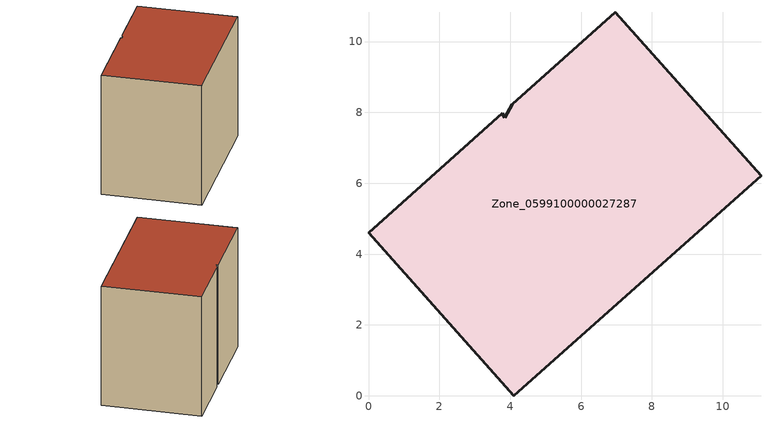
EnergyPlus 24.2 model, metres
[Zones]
Zone_0599100000027287
 floor ground (C_G): 0,4.61 3.77,7.98 3.85,7.84 4.06,8.23 6.97,10.83 11.08,6.22 4.1,0 z0
 wall outside (C_F): 6.97,10.83 4.06,8.23 3.85,7.84 3.77,7.98 0,4.61 4.1,0 11.08,6.22 6.97,10.83 z0:7.96
 roof outside (C_R): 3.77,7.98 0,4.61 4.1,0 11.08,6.22 6.97,10.83 4.06,8.23 3.85,7.84 z7.96
[BUILDING]
Pand.0599100000027287: North Axis=0; Terrain=City; Loads Convergence Tolerance Value=0.04; Temperature Convergence Tolerance Value=0.4; Solar Distribution=FullExterior; Maximum Number of Warmup Days=25; Minimum Number of Warmup Days=1
[Site:Location]
Rotterdam.The.Hague.AP_ZH_NLD Design_Conditions: Latitude=51.96; Longitude=4.45; Time Zone=1; Elevation=-4.5
[SITE:GROUNDTEMPERATURE:BUILDINGSURFACE]
18, 18, 18, 18, 18, 18, 18, 18, 18, 18, 18, 18
[MATERIAL] Thermal Absorptance=0.9; Solar Absorptance=0.7; Visible Absorptance=0.7
Name | Roughness | Thickness | Conductivity | Density | Specific Heat
G.TC.1965-1974 | MediumSmooth | 0.15 | 0.882353 | 540 | 1210
F.TC.1965-1974 | Rough | 0.3 | 0.697674 | 1920 | 840
R.TC.1965-1974 | MediumRough | 0.2 | 0.232558 | 1500 | 1000
[CONSTRUCTION]
C_G: G.TC.1965-1974
C_F: F.TC.1965-1974
C_R: R.TC.1965-1974
[ZONE]
Zone_0599100000027287: Type=1; Multiplier=1; Ceiling Height=Autocalculate; Volume=Autocalculate; Floor Area=autocalculate; Part of Total Floor Area=Yes
[ZONEINFILTRATION:DESIGNFLOWRATE]
Infil_Zone_0599100000027287: Zone or ZoneList or Space or SpaceList=Zone_0599100000027287; Schedule=AlwaysOn; Design Flow Rate Calculation Method=Flow/Area; Flow Rate per Floor Area=0.003; Constant Term Coefficient=1; Temperature Term Coefficient=0; Velocity Term Coefficient=0; Velocity Squared Term Coefficient=0
[HVACTEMPLATE:ZONE:IDEALLOADSAIRSYSTEM]
Zone_0599100000027287: Maximum Heating Supply Air Temperature=50; Minimum Cooling Supply Air Temperature=13; Maximum Heating Supply Air Humidity Ratio=0.0156; Minimum Cooling Supply Air Humidity Ratio=0.0077; Heating Limit=NoLimit; Cooling Limit=NoLimit; Dehumidification Control Type=ConstantSensibleHeatRatio; Cooling Sensible Heat Ratio=0.7; Dehumidification Setpoint=60; Humidification Control Type=None; Humidification Setpoint=30; Outdoor Air Method=None; Outdoor Air Flow Rate per Person=0.00944; Outdoor Air Flow Rate per Zone Floor Area=0; Outdoor Air Flow Rate per Zone=0; Demand Controlled Ventilation Type=None; Outdoor Air Economizer Type=NoEconomizer; Heat Recovery Type=None; Sensible Heat Recovery Effectiveness=0.7; Latent Heat Recovery Effectiveness=0.65
[ZONECONTROL:THERMOSTAT]
ThermostatControl_Zone_0599100000027287: Zone or ZoneList=Zone_0599100000027287; Control Type Schedule=DualSetpointControlType; Control 1=Thermostat_Zone_0599100000027287; Temperature Difference Between Cutout And Setpoint=0
[THERMOSTATSETPOINT:DUALSETPOINT]
Thermostat_Zone_0599100000027287: Heating Setpoint Temperature Schedule=HeatingSetpoint_Zone_0599100000027287; Cooling Setpoint Temperature Schedule=CoolingSetpoint_Zone_0599100000027287
[SCHEDULE:COMPACT]
HeatingSetpoint_Zone_0599100000027287: Through: 12/31, For: AllDays, Until: 24:00, 21
CoolingSetpoint_Zone_0599100000027287: Through: 12/31, For: AllDays, Until: 24:00, 24
DualSetpointControlType: Through: 12/31, For: AllDays, Until: 24:00, 4
AlwaysOn: Through: 12/31, For: AllDays, Until: 24:00, 1
